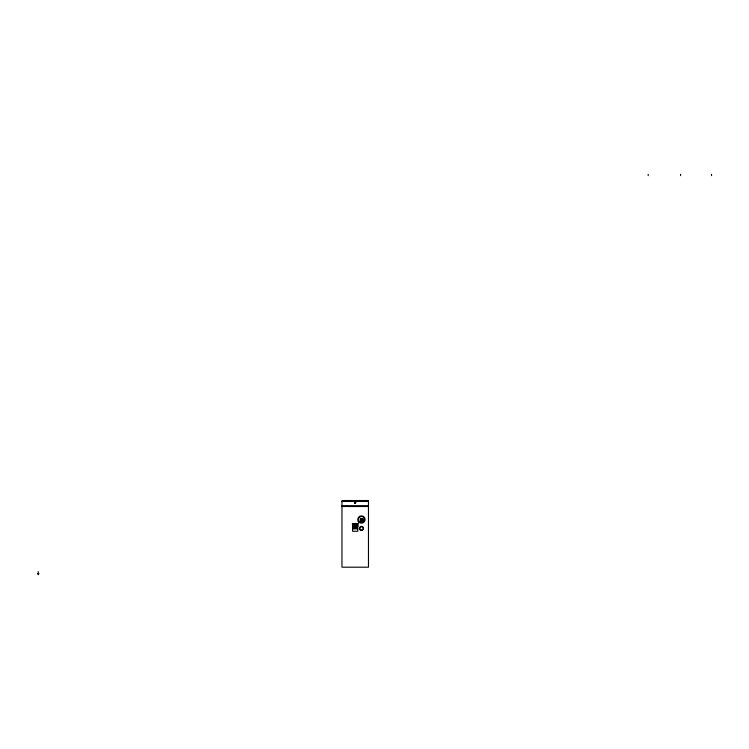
<?xml version="1.0" encoding="UTF-8"?>
<svg xmlns="http://www.w3.org/2000/svg" width="749" height="749" viewBox="0 0 749 749"><rect width="100%" height="100%" fill="white"/><g stroke="black" fill="none" stroke-linecap="round" stroke-linejoin="round"><path stroke-width="1.12" d="M361.084 521.81L361.28 521.547A1.086 1.049 -16.2 0 1 360.999 520.04L361.037 521.622L362.263 522.128L363.143 521.032L362.441 519.581L361.655 519.441L360.793 520.536L361.346 521.969L362.647 521.781L362.656 519.085L361.411 518.561L360.466 519.563L361.673 521.491L362.731 521.014L361.542 521.323L362.984 519.881M360.793 520.555L361.037 521.632L362.244 522.044L362.993 521.482L362.984 520.134L362.685 521.903L361.364 521.941L360.456 519.975L360.981 518.804L362.75 519.3L362.394 518.982C360.868 518.664 360.4 519.712 361.879 518.58L362.675 519.085L362.853 520.639L361.673 521.454L360.793 520.695L360.531 519.647L361.299 518.72L362.338 518.87L362.956 519.918A1.161 1.114 -16.2 0 1 361.421 521.238A1.161 1.114 -16.2 0 1 361.018 519.357C360.746 518.083 363.93 518.879 363.181 521.164L361.542 521.959L360.962 520.134M361.439 519.216L360.962 519.422L361.346 518.711L362.338 518.767L362.797 520.808L361.299 521.285L362.085 521.482L361.018 521.042L362.713 520.499L362.329 518.72L362.919 519.666L361.795 521.519L362.984 520.386L362.666 519.029L363.209 521.164L361.795 522.1L360.784 521.135C360.438 517.39 364.435 522.296 362.853 519.45L362.376 518.991L362.9 519.684M363.031 521.323L363.012 520.255L361.664 519.478L360.821 521.229C362.216 523.111 359.745 520.115 361.271 519.609L362.441 519.619L363.181 521.014M363.012 521.295C363.209 519.254 359.894 520.742 361.542 521.959C362.956 522.577 363.817 519.787 362.198 521.875L361.72 521.828L363.031 521.594C364.154 520.489 360.775 518.589 362.862 519.965L363.171 521.117L362.254 522.081L360.915 520.864M362.759 519.366L361.009 519.104L362.469 519.188L362.722 520.677C363.508 519.254 361.701 517.962 361.027 519.422A1.161 1.114 -16.2 0 1 362.919 519.928L363.003 519.937M362.975 521.454L361.318 521.875L360.644 519.132L362.385 518.963L361.009 519.179L362.413 519.104L362.919 520.649C359.398 521.697 360.915 518.336 362.891 520.087L361.926 520.958L360.672 520.424C361.936 521.931 358.509 517.943 362.965 520.181L361.879 522.062M361.421 518.617L360.531 520.246L361.421 518.617L360.503 519.544L361.121 521.182L360.709 520.499L361.898 520.864L362.862 520.068L362.441 519.197L361.102 519.497L361.055 518.917L362.731 519.375M360.484 519.563C362.853 523.851 361.655 518.842 362.937 521.37L361.421 522.034M361.299 521.313C360.194 519.469 361.458 522.971 362.6 521.65C364.463 520.096 359.894 518.542 363.003 520.181M362.675 520.115C363.537 522.69 363.265 518.804 361.29 519.815L360.803 521.014L362.17 519.563L363.022 520.293L362.488 521.173C360.868 522.081 359.829 519.609 361.299 518.72M362.469 521.145L361.683 521.407L362.422 521.014C360.466 522.062 364.613 518.505 361.917 520.92L360.644 520.396L361.037 520.798C363.583 521.192 360.803 521.688 362.675 520.349C363.939 519.647 359.81 521.941 361.842 521.07C362.816 520.892 361.617 521.089 361.664 521.725M362.769 520.677L361.524 521.192L360.831 520.265L360.803 521.089C361.364 523.439 360.391 517.222 362.965 520.181L362.881 520.639M363.237 520.883L362.844 519.572L363.209 521.164M362.853 520.031L363.171 521.117M360.597 520.33L361.299 518.748L360.541 519.778L360.981 521.22L360.859 520.302M362.394 518.926L362.834 520.611L362.666 519.169M363.078 520.499L363.143 520.592A1.152 1.105 -16.2 0 0 361.224 520.031A1.152 1.105 -16.2 0 0 361.617 521.903A1.152 1.105 -16.2 0 0 363.106 520.602L362.891 520.087L362.422 520.948L361.383 521.032A1.152 1.105 -16.2 0 1 360.962 519.141L361.392 518.711M361.683 521.407L362.844 520.021M362.067 519.432L362.993 520.312L362.872 521.201L362.179 521.819L360.943 521.276L361.271 519.797L362.872 520.227L361.467 520.986L362.666 520.377M361.917 518.711L361.018 518.907C360.072 520.583 361.308 517.915 361.402 519.394M362.741 522.081L362.984 521.454L362.226 521.997L360.971 521.407L362.553 521.519L363.012 520.358L361.767 519.815L360.962 521.248L361.009 519.909M361.046 519.469L361.411 518.748L360.981 519.31L362.46 519.197L360.756 519.432L361.973 518.982C359.988 520.901 360.288 519.787 361.917 518.767M357.91 523.663L357.835 524.263L352.404 524.263L352.47 523.663L357.91 523.776L352.47 523.663M361.29 521.351L360.456 519.975L361.121 521.182C362.825 520.649 361.898 521.604 362.104 520.901M362.441 519.197L361.486 518.842L360.503 519.675M362.301 521.135C359.464 521.248 363.817 521.501 362.75 519.881M361.009 520.705C363.246 521.697 361.664 520.386 362.104 521.332M360.981 519.31L361.327 519.02M361.018 521.042L360.99 520.237M362.872 521.201L361.29 521.519L360.962 520.003L360.859 521.229M362.394 518.982L361.009 519.403L361.074 518.935M360.709 519.329L360.597 519.993L362.029 519.02M361.439 520.901L362.404 520.92M360.803 520.658L362.703 519.862L360.971 520.209L361.299 519.666L362.591 519.759L361.711 519.628L360.84 520.733L362.142 521.669C364.201 519.637 361.936 522.783 360.962 521.248L360.999 521.36M362.46 519.609L362.844 521.164M361.814 521.061L362.422 521.023M361.477 521.004L362.02 521.051L360.484 520.012M361.486 520.78L361.383 521.032A1.152 1.105 -16.2 0 0 362.844 519.712A1.152 1.105 -16.2 0 0 360.962 519.141L361.477 518.804L360.737 519.347M362.703 519.291L362.965 519.9M360.728 520.649L362.001 521.21L360.569 520.106M360.653 520.452L361.065 520.958M361.027 521.604L361.046 520.349L362.703 519.918L361.355 520.04M362.881 521.66L361.786 522.072L362.666 521.866M361.664 519.478L360.981 520.237L362.216 519.703L362.965 520.358M360.971 520.021L360.999 520.134A1.086 1.049 -16.2 0 1 362.507 519.712M362.853 521.164L360.971 521.21M361.037 519.085L360.971 519.207M355.382 503.038L355.728 502.448L354.511 502.907M355.7 502.982L354.773 502.663M361.355 520.031L362.207 519.712M355.7 502.673L354.82 502.542M362.366 520.808C361.711 521.295 362.329 521.229 361.495 521.154M355.429 502.757L354.726 502.748M361.795 519.9L362.244 519.862M361.758 522.006L361.327 521.81L362.179 521.819M362.132 521.65L361.28 521.51M341.965 501.465L368.471 501.465M341.965 505.715L368.471 505.715M341.965 506.511L368.471 506.511M352.76 525.311L357.591 525.311M355.578 525.592L356.702 525.564L355.578 525.723M353.135 525.864L355.017 525.864M355.578 525.77L356.693 525.901L356.702 525.405M352.873 526.051L357.47 526.051M352.76 526.126L357.591 526.126M352.573 526.472L357.769 526.472M352.573 527.586L356.73 527.586M352.573 528.86L357.769 528.86M37.45 573.8L39.004 573.8M355.073 503.056L354.474 502.972M361.823 522.147L362.301 522.203M354.923 503.047L354.651 502.991M362.862 519.506L362.844 519.497A1.152 1.105 -16.2 0 0 360.896 518.926A1.152 1.105 -16.2 0 0 361.299 520.798A1.152 1.105 -16.2 0 0 362.778 519.497L362.975 520.78M362.329 518.72L362.75 519.3M362.703 519.862L363.171 520.705M711.55 174.32L711.55 175.622M680.607 174.32L680.607 175.622M648.194 174.32L648.194 175.622M357.835 524.263L352.404 524.263M356.646 527.596L353.697 527.596M356.449 525.405L356.449 525.948M356.337 525.405L356.337 525.938M356.121 525.405L356.121 525.938M355.85 525.405L355.794 525.938M355.578 525.405L355.578 525.938M355.017 525.349L355.063 525.957M353.135 525.349L353.079 525.957M347.096 505.715L347.096 506.511M38.227 571.656L38.227 574.68M358.724 521.997A3.867 3.867 0 0 1 358.172 521.154M368.471 500.529L341.965 500.529L341.965 567.199L368.471 567.199L368.471 500.529M357.591 525.086L352.76 525.086L352.76 526.35L357.591 526.35L357.591 525.086M357.769 525.189L352.573 525.189L352.573 531.256L357.769 531.256L357.769 525.189M356.814 527.418L353.528 527.418L353.528 527.914L356.814 527.914L356.814 527.418M360.587 529.749A1.629 1.629 0 0 0 363.134 528.522A1.629 1.629 0 0 0 360.793 526.931A1.629 1.629 0 0 0 360.587 529.749M359.829 521.913A2.949 2.949 0 0 0 364.445 519.694A2.949 2.949 0 0 0 360.213 516.81A2.949 2.949 0 0 0 359.829 521.913M360.335 530.086A2.022 2.022 0 0 0 363.518 528.625A2.022 2.022 0 0 0 360.662 526.594A2.022 2.022 0 0 0 360.335 530.086M359.333 522.512A3.661 3.661 0 0 0 365.091 519.872A3.661 3.661 0 0 0 359.923 516.201A3.661 3.661 0 0 0 359.333 522.512"/></g></svg>
